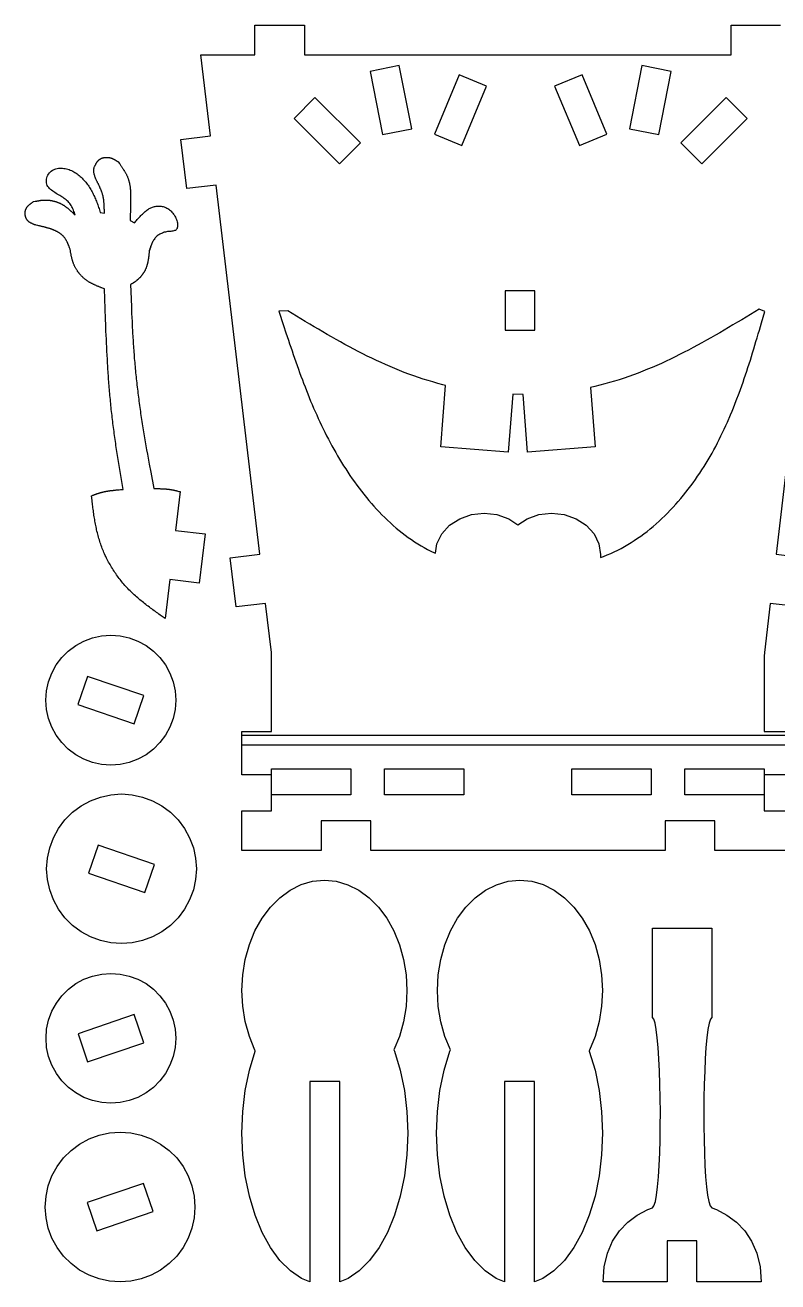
# Model space of a CAD drawing. Extents: x 2 to 268, y 5 to 228.
# Drawn here: x 5.4 to 81.4, y 22.3 to 149.2 of the extents above; entities that cross this region are included whole.
import ezdxf

# ---------------------------------------------------------------- set-up
doc = ezdxf.new("R2010")
doc.units = 0
doc.layers.add('CUT', color=62, linetype='CONTINUOUS')
doc.layers.add('ENGRAVE', color=132, linetype='CONTINUOUS')

msp = doc.modelspace()

# ---------------------------------------------------------------- linework, layer by layer
at = {"layer": 'CUT'}
for points in [[(83.01, 65.88), (75.01, 65.88), (75.01, 68.88), (70.01, 68.88), (70.01, 65.88), (40.29, 65.88), (40.29, 68.88), (35.29, 68.88), (35.29, 65.88), (27.29, 65.88), (27.29, 69.88), (30.29, 69.88), (30.29, 71.5), (30.29, 73.5), (27.29, 73.5), (27.29, 76.5), (27.29, 77.5), (27.29, 77.88), (30.29, 77.88), (30.29, 85.5), (30.27, 85.85), (29.68, 90.81), (26.7, 90.46), (26.12, 95.43), (29.1, 95.78), (24.7, 133.05), (21.72, 132.7), (21.13, 137.66), (24.11, 138.01), (23.15, 146.2), (28.6, 146.2), (28.6, 149.2), (33.6, 149.2), (33.6, 146.2), (76.66, 146.2), (76.66, 149.2), (81.66, 149.2)], [(85.6, 133.05), (81.2, 95.78), (84.18, 95.43)], [(83.6, 90.46), (80.62, 90.81), (80.03, 85.85), (80.01, 85.5), (80.01, 77.88), (83.01, 77.88)], [(83.01, 73.5), (80.01, 73.5), (80.01, 71.5), (80.01, 69.88), (83.01, 69.88)]]:
    msp.add_lwpolyline(points, dxfattribs=at)
for points in [[(40.24, 144.53), (41.49, 138.15), (44.44, 138.73), (43.18, 145.11)], [(70.61, 144.53), (67.66, 145.11), (66.41, 138.73), (69.36, 138.15)], [(49.23, 144.18), (46.72, 138.19), (49.48, 137.03), (51.99, 143.03)], [(61.62, 144.18), (58.85, 143.03), (61.36, 137.03), (64.13, 138.19)], [(32.55, 139.78), (37.15, 135.19), (39.27, 137.31), (34.66, 141.9)], [(78.3, 139.78), (76.18, 141.9), (71.58, 137.31), (73.7, 135.19)], [(7.44, 128.79), (7.39, 128.8), (7.35, 128.81), (7.31, 128.82), (7.26, 128.83), (7.22, 128.84), (7.18, 128.85), (7.13, 128.86), (7.09, 128.87), (7.05, 128.88), (7, 128.89), (6.96, 128.9), (6.92, 128.91), (6.87, 128.92), (6.83, 128.93), (6.79, 128.94), (6.7, 128.96), (6.53, 128.99), (6.46, 129.02), (6.43, 129.03), (6.4, 129.04), (6.37, 129.05), (6.33, 129.06), (6.3, 129.08), (6.27, 129.09), (6.24, 129.1), (6.21, 129.12), (6.17, 129.13), (6.14, 129.14), (6.11, 129.16), (6.08, 129.17), (6.05, 129.19), (6.02, 129.2), (5.99, 129.22), (5.96, 129.23), (5.93, 129.25), (5.91, 129.26), (5.88, 129.28), (5.85, 129.3), (5.83, 129.32), (5.8, 129.34), (5.78, 129.36), (5.75, 129.38), (5.73, 129.4), (5.71, 129.42), (5.68, 129.44), (5.66, 129.47), (5.64, 129.49), (5.62, 129.51), (5.6, 129.54), (5.58, 129.57), (5.57, 129.59), (5.55, 129.62), (5.54, 129.65), (5.52, 129.68), (5.51, 129.71), (5.49, 129.74), (5.48, 129.77), (5.47, 129.81), (5.46, 129.84), (5.45, 129.87), (5.44, 129.9), (5.44, 129.94), (5.43, 129.97), (5.42, 130.01), (5.42, 130.04), (5.42, 130.07), (5.41, 130.11), (5.41, 130.14), (5.41, 130.18), (5.41, 130.21), (5.41, 130.25), (5.41, 130.28), (5.42, 130.32), (5.42, 130.35), (5.42, 130.39), (5.43, 130.42), (5.44, 130.45), (5.44, 130.49), (5.45, 130.52), (5.46, 130.55), (5.47, 130.58), (5.48, 130.61), (5.5, 130.64), (5.51, 130.67), (5.52, 130.7), (5.54, 130.73), (5.56, 130.76), (5.57, 130.78), (5.59, 130.81), (5.61, 130.84), (5.63, 130.86), (5.65, 130.89), (5.67, 130.91), (5.69, 130.94), (5.71, 130.96), (5.74, 130.98), (5.76, 131), (5.78, 131.03), (5.81, 131.05), (5.83, 131.07), (5.86, 131.09), (5.88, 131.11), (5.91, 131.13), (5.94, 131.15), (5.96, 131.17), (5.99, 131.19), (6.02, 131.21), (6.05, 131.23), (6.07, 131.25), (6.1, 131.27), (6.13, 131.29), (6.16, 131.31), (6.19, 131.33), (6.22, 131.35), (6.27, 131.39), (6.41, 131.41), (6.46, 131.42), (6.5, 131.43), (6.55, 131.44), (6.6, 131.44), (6.64, 131.45), (6.69, 131.46), (6.73, 131.47), (6.78, 131.47), (6.83, 131.48), (6.87, 131.49), (6.92, 131.49), (6.96, 131.5), (7.01, 131.51), (7.06, 131.51), (7.1, 131.52), (7.15, 131.52), (7.2, 131.52), (7.24, 131.53), (7.29, 131.53), (7.34, 131.53), (7.38, 131.53), (7.43, 131.53), (7.48, 131.53), (7.52, 131.53), (7.57, 131.53), (7.62, 131.53), (7.66, 131.53), (7.71, 131.52), (7.76, 131.52), (7.8, 131.52), (7.85, 131.51), (7.9, 131.51), (7.95, 131.5), (7.99, 131.49), (8.04, 131.49), (8.09, 131.48), (8.13, 131.47), (8.18, 131.46), (8.22, 131.45), (8.27, 131.44), (8.32, 131.43), (8.36, 131.42), (8.41, 131.4), (8.45, 131.39), (8.5, 131.38), (8.54, 131.36), (8.59, 131.35), (8.63, 131.33), (8.68, 131.32), (8.72, 131.3), (8.76, 131.28), (8.81, 131.27), (8.85, 131.25), (8.89, 131.23), (8.93, 131.21), (8.98, 131.19), (9.02, 131.17), (9.06, 131.15), (9.1, 131.12), (9.14, 131.1), (9.18, 131.08), (9.22, 131.05), (9.26, 131.03), (9.3, 131.01), (9.34, 130.98), (9.38, 130.96), (9.41, 130.93), (9.45, 130.9), (9.49, 130.88), (9.53, 130.85), (9.56, 130.82), (9.6, 130.79), (9.64, 130.76), (9.68, 130.74), (9.71, 130.71), (9.75, 130.68), (9.78, 130.65), (9.82, 130.62), (9.86, 130.59), (9.89, 130.56), (9.93, 130.53), (9.96, 130.49), (10, 130.46), (10.03, 130.43), (10.07, 130.4), (10.1, 130.37), (10.14, 130.34), (10.17, 130.3), (10.21, 130.27), (10.24, 130.24), (10.27, 130.21), (10.31, 130.18), (10.34, 130.14), (10.45, 130.04), (10.43, 130.14), (10.39, 130.27), (10.34, 130.39), (10.29, 130.52), (10.23, 130.64), (10.18, 130.76), (10.12, 130.87), (10.05, 130.98), (9.98, 131.09), (9.91, 131.19), (9.83, 131.29), (9.74, 131.38), (9.65, 131.47), (9.55, 131.55), (9.45, 131.63), (9.35, 131.71), (9.24, 131.78), (9.13, 131.86), (9.01, 131.93), (8.9, 132), (8.78, 132.07), (8.66, 132.14), (8.54, 132.21), (8.42, 132.29), (8.3, 132.36), (8.19, 132.44), (8.08, 132.53), (7.97, 132.61), (7.88, 132.7), (7.79, 132.8), (7.71, 132.9), (7.65, 133.02), (7.61, 133.13), (7.58, 133.26), (7.56, 133.39), (7.56, 133.52), (7.58, 133.66), (7.61, 133.79), (7.65, 133.92), (7.71, 134.05), (7.78, 134.16), (7.86, 134.27), (7.95, 134.37), (8.05, 134.46), (8.16, 134.54), (8.28, 134.6), (8.4, 134.66), (8.52, 134.7), (8.65, 134.73), (8.78, 134.75), (8.91, 134.76), (9.05, 134.76), (9.18, 134.76), (9.32, 134.74), (9.45, 134.72), (9.58, 134.69), (9.71, 134.65), (9.84, 134.61), (9.97, 134.56), (10.09, 134.51), (10.21, 134.45), (10.32, 134.39), (10.44, 134.32), (10.55, 134.25), (10.66, 134.17), (10.77, 134.09), (10.87, 134.01), (10.97, 133.92), (11.07, 133.84), (11.16, 133.74), (11.25, 133.65), (11.34, 133.55), (11.43, 133.45), (11.52, 133.35), (11.6, 133.25), (11.68, 133.14), (11.76, 133.04), (11.83, 132.93), (11.9, 132.82), (11.97, 132.71), (12.04, 132.59), (12.11, 132.48), (12.17, 132.36), (12.23, 132.25), (12.29, 132.13), (12.35, 132.01), (12.4, 131.89), (12.46, 131.77), (12.51, 131.65), (12.56, 131.53), (12.61, 131.41), (12.66, 131.29), (12.7, 131.16), (12.75, 131.04), (12.79, 130.92), (12.83, 130.79), (12.88, 130.67), (12.92, 130.54), (13, 130.29), (13.41, 130.23), (13.41, 130.37), (13.41, 130.47), (13.41, 130.52), (13.41, 130.57), (13.4, 130.61), (13.4, 130.66), (13.4, 130.71), (13.4, 130.76), (13.4, 130.81), (13.4, 130.86), (13.4, 130.91), (13.4, 130.95), (13.39, 131), (13.39, 131.05), (13.39, 131.1), (13.38, 131.15), (13.38, 131.19), (13.38, 131.24), (13.37, 131.29), (13.37, 131.34), (13.36, 131.39), (13.36, 131.43), (13.35, 131.48), (13.35, 131.53), (13.34, 131.58), (13.33, 131.62), (13.33, 131.67), (13.32, 131.72), (13.31, 131.76), (13.3, 131.81), (13.29, 131.86), (13.28, 131.9), (13.27, 131.95), (13.26, 132), (13.24, 132.04), (13.23, 132.09), (13.22, 132.14), (13.21, 132.18), (13.19, 132.23), (13.18, 132.27), (13.16, 132.32), (13.14, 132.37), (13.13, 132.41), (13.11, 132.46), (13.09, 132.5), (13.08, 132.55), (13.06, 132.59), (13.04, 132.64), (13.02, 132.68), (13, 132.72), (12.98, 132.77), (12.96, 132.81), (12.94, 132.86), (12.92, 132.9), (12.9, 132.94), (12.88, 132.99), (12.86, 133.03), (12.84, 133.07), (12.82, 133.12), (12.8, 133.16), (12.73, 133.29), (12.71, 133.33), (12.69, 133.38), (12.67, 133.42), (12.64, 133.46), (12.62, 133.51), (12.6, 133.55), (12.58, 133.59), (12.56, 133.64), (12.54, 133.68), (12.52, 133.73), (12.51, 133.77), (12.49, 133.81), (12.47, 133.86), (12.46, 133.9), (12.44, 133.95), (12.43, 134), (12.41, 134.04), (12.4, 134.09), (12.39, 134.13), (12.38, 134.18), (12.37, 134.23), (12.36, 134.28), (12.35, 134.32), (12.35, 134.37), (12.35, 134.42), (12.34, 134.47), (12.34, 134.52), (12.35, 134.56), (12.35, 134.61), (12.36, 134.66), (12.36, 134.71), (12.37, 134.76), (12.37, 134.8), (12.38, 134.85), (12.41, 134.91), (12.42, 134.94), (12.44, 134.97), (12.45, 135), (12.47, 135.03), (12.48, 135.06), (12.5, 135.09), (12.51, 135.11), (12.53, 135.14), (12.54, 135.17), (12.56, 135.2), (12.57, 135.23), (12.59, 135.25), (12.61, 135.28), (12.62, 135.31), (12.64, 135.33), (12.66, 135.36), (12.68, 135.39), (12.69, 135.41), (12.71, 135.43), (12.73, 135.46), (12.75, 135.48), (12.77, 135.5), (12.79, 135.53), (12.82, 135.55), (12.84, 135.57), (12.86, 135.59), (12.88, 135.61), (12.91, 135.63), (12.93, 135.65), (12.96, 135.66), (12.99, 135.68), (13.01, 135.7), (13.04, 135.71), (13.07, 135.72), (13.1, 135.74), (13.13, 135.75), (13.16, 135.76), (13.18, 135.77), (13.22, 135.79), (13.25, 135.8), (13.28, 135.8), (13.31, 135.81), (13.34, 135.82), (13.37, 135.83), (13.4, 135.83), (13.44, 135.84), (13.47, 135.84), (13.5, 135.85), (13.53, 135.85), (13.56, 135.85), (13.6, 135.85), (13.63, 135.85), (13.66, 135.85), (13.69, 135.85), (13.73, 135.85), (13.76, 135.85), (13.79, 135.85), (13.82, 135.84), (13.85, 135.84), (13.88, 135.83), (13.91, 135.83), (13.94, 135.82), (13.97, 135.81), (14, 135.8), (14.03, 135.79), (14.06, 135.79), (14.09, 135.77), (14.12, 135.76), (14.15, 135.75), (14.18, 135.74), (14.21, 135.73), (14.24, 135.72), (14.27, 135.7), (14.29, 135.69), (14.32, 135.68), (14.35, 135.66), (14.38, 135.65), (14.41, 135.63), (14.43, 135.62), (14.46, 135.6), (14.49, 135.59), (14.52, 135.57), (14.54, 135.55), (14.57, 135.54), (14.6, 135.52), (14.63, 135.5), (14.65, 135.49), (14.68, 135.47), (14.71, 135.45), (14.73, 135.44), (14.76, 135.42), (14.81, 135.38), (14.93, 135.23), (14.96, 135.18), (15, 135.13), (15.04, 135.07), (15.07, 135.02), (15.11, 134.97), (15.14, 134.92), (15.18, 134.87), (15.22, 134.81), (15.25, 134.76), (15.28, 134.71), (15.32, 134.66), (15.35, 134.6), (15.39, 134.55), (15.42, 134.5), (15.45, 134.44), (15.48, 134.39), (15.51, 134.34), (15.54, 134.28), (15.57, 134.23), (15.6, 134.18), (15.63, 134.12), (15.65, 134.07), (15.68, 134.01), (15.71, 133.95), (15.73, 133.9), (15.75, 133.84), (15.78, 133.79), (15.8, 133.73), (15.82, 133.67), (15.84, 133.61), (15.86, 133.56), (15.87, 133.5), (15.89, 133.44), (15.91, 133.38), (15.92, 133.32), (15.93, 133.26), (15.94, 133.2), (15.96, 133.14), (15.97, 133.08), (15.98, 133.02), (15.99, 132.96), (16, 132.9), (16, 132.83), (16.01, 132.77), (16.02, 132.71), (16.02, 132.65), (16.03, 132.59), (16.03, 132.52), (16.04, 132.46), (16.04, 132.4), (16.04, 132.34), (16.05, 132.27), (16.05, 132.21), (16.05, 132.15), (16.05, 132.08), (16.05, 132.02), (16.05, 131.96), (16.05, 131.89), (16.05, 131.83), (16.05, 131.77), (16.05, 131.7), (16.05, 131.64), (16.05, 131.58), (16.05, 131.52), (16.05, 131.39), (16.05, 131.26), (16.05, 131.14), (16.05, 131.01), (16.04, 130.83), (16.04, 130.64), (16.03, 130.39), (16.02, 130.09), (16.01, 129.47), (16.44, 129.23), (16.52, 129.32), (16.59, 129.4), (16.66, 129.48), (16.73, 129.57), (16.8, 129.65), (16.87, 129.73), (16.94, 129.81), (17.02, 129.89), (17.09, 129.97), (17.16, 130.04), (17.24, 130.12), (17.31, 130.19), (17.39, 130.26), (17.46, 130.33), (17.54, 130.39), (17.62, 130.45), (17.7, 130.51), (17.78, 130.57), (17.86, 130.62), (17.94, 130.67), (18.02, 130.72), (18.11, 130.76), (18.19, 130.8), (18.28, 130.83), (18.37, 130.86), (18.46, 130.88), (18.55, 130.9), (18.65, 130.92), (18.74, 130.93), (18.84, 130.93), (18.94, 130.93), (19.03, 130.93), (19.13, 130.92), (19.23, 130.9), (19.33, 130.88), (19.43, 130.85), (19.52, 130.81), (19.62, 130.77), (19.71, 130.73), (19.8, 130.68), (19.9, 130.62), (19.98, 130.55), (20.07, 130.48), (20.15, 130.41), (20.23, 130.32), (20.31, 130.23), (20.38, 130.13), (20.45, 130.03), (20.52, 129.92), (20.58, 129.81), (20.63, 129.7), (20.68, 129.58), (20.72, 129.47), (20.75, 129.35), (20.78, 129.24), (20.79, 129.13), (20.8, 129.02), (20.8, 128.92), (20.79, 128.82), (20.77, 128.74), (20.74, 128.66), (20.7, 128.59), (20.64, 128.53), (20.58, 128.48), (20.5, 128.45), (20.41, 128.42), (20.31, 128.4), (20.21, 128.39), (20.1, 128.38), (19.99, 128.37), (19.88, 128.36), (19.78, 128.35), (19.67, 128.33), (19.57, 128.3), (19.46, 128.28), (19.36, 128.25), (19.27, 128.21), (19.17, 128.17), (19.08, 128.13), (19, 128.09), (18.91, 128.03), (18.83, 127.98), (18.75, 127.92), (18.68, 127.86), (18.61, 127.79), (18.55, 127.72), (18.49, 127.65), (18.43, 127.57), (18.38, 127.49), (18.33, 127.4), (18.28, 127.32), (18.24, 127.23), (18.2, 127.14), (18.16, 127.04), (18.12, 126.95), (18.08, 126.85), (18.05, 126.76), (18.01, 126.66), (17.98, 126.56), (17.94, 126.46), (17.93, 126.29), (17.92, 126.21), (17.92, 126.17), (17.91, 126.12), (17.91, 126.08), (17.9, 126.04), (17.9, 126), (17.89, 125.96), (17.89, 125.91), (17.88, 125.87), (17.88, 125.83), (17.87, 125.79), (17.87, 125.75), (17.86, 125.71), (17.86, 125.66), (17.85, 125.62), (17.84, 125.58), (17.84, 125.54), (17.83, 125.5), (17.82, 125.46), (17.82, 125.42), (17.81, 125.38), (17.8, 125.34), (17.79, 125.29), (17.78, 125.25), (17.77, 125.21), (17.77, 125.17), (17.76, 125.13), (17.75, 125.09), (17.73, 125.05), (17.72, 125.01), (17.71, 124.97), (17.7, 124.94), (17.69, 124.9), (17.68, 124.86), (17.66, 124.82), (17.65, 124.78), (17.64, 124.74), (17.62, 124.7), (17.61, 124.66), (17.59, 124.63), (17.58, 124.59), (17.56, 124.55), (17.54, 124.51), (17.53, 124.48), (17.51, 124.44), (17.49, 124.4), (17.47, 124.37), (17.45, 124.33), (17.43, 124.29), (17.41, 124.26), (17.39, 124.22), (17.37, 124.19), (17.34, 124.15), (17.32, 124.12), (17.3, 124.08), (17.27, 124.05), (17.25, 124.02), (17.22, 123.98), (17.2, 123.95), (17.17, 123.92), (17.15, 123.88), (17.12, 123.85), (17.09, 123.82), (17.06, 123.79), (17.04, 123.76), (17.01, 123.73), (16.98, 123.7), (16.95, 123.67), (16.92, 123.64), (16.89, 123.61), (16.86, 123.58), (16.83, 123.55), (16.8, 123.52), (16.77, 123.49), (16.73, 123.47), (16.7, 123.44), (16.67, 123.41), (16.64, 123.39), (16.6, 123.36), (16.57, 123.34), (16.54, 123.31), (16.5, 123.29), (16.47, 123.27), (16.44, 123.24), (16.4, 123.22), (16.37, 123.2), (16.33, 123.18), (16.3, 123.15), (16.26, 123.13), (16.23, 123.11), (16.19, 123.09), (16.16, 123.07), (16.12, 123.05), (16.05, 123), (16.1, 121.55), (16.13, 120.73), (16.16, 120.1), (16.18, 119.69), (16.2, 119.27), (16.22, 118.86), (16.23, 118.65), (16.24, 118.45), (16.25, 118.24), (16.26, 118.03), (16.27, 117.83), (16.29, 117.62), (16.3, 117.41), (16.31, 117.21), (16.32, 117), (16.34, 116.79), (16.35, 116.58), (16.37, 116.38), (16.38, 116.17), (16.4, 115.96), (16.42, 115.76), (16.43, 115.55), (16.45, 115.34), (16.47, 115.14), (16.49, 114.93), (16.5, 114.72), (16.52, 114.52), (16.54, 114.31), (16.56, 114.11), (16.59, 113.9), (16.61, 113.69), (16.63, 113.49), (16.65, 113.28), (16.67, 113.07), (16.7, 112.87), (16.72, 112.66), (16.74, 112.46), (16.77, 112.25), (16.79, 112.04), (16.82, 111.84), (16.85, 111.63), (16.87, 111.43), (16.9, 111.22), (16.93, 111.02), (16.95, 110.81), (16.98, 110.6), (17.01, 110.4), (17.04, 110.19), (17.07, 109.99), (17.1, 109.78), (17.13, 109.58), (17.16, 109.37), (17.19, 109.17), (17.23, 108.96), (17.26, 108.76), (17.29, 108.55), (17.32, 108.35), (17.36, 108.14), (17.39, 107.94), (17.43, 107.74), (17.46, 107.53), (17.5, 107.33), (17.53, 107.12), (17.57, 106.92), (17.6, 106.71), (17.67, 106.31), (17.75, 105.9), (17.82, 105.49), (17.94, 104.88), (18.09, 104.06), (18.4, 102.43), (18.68, 102.42), (18.87, 102.41), (18.99, 102.41), (19.08, 102.4), (19.18, 102.4), (19.24, 102.39), (19.3, 102.39), (19.36, 102.39), (19.39, 102.39), (19.42, 102.38), (19.46, 102.38), (19.49, 102.38), (19.52, 102.38), (19.55, 102.37), (19.58, 102.37), (19.61, 102.37), (19.64, 102.37), (19.67, 102.36), (19.7, 102.36), (19.74, 102.36), (19.77, 102.36), (19.8, 102.35), (19.83, 102.35), (19.86, 102.35), (19.89, 102.34), (19.92, 102.34), (19.95, 102.34), (19.98, 102.33), (20.01, 102.33), (20.04, 102.32), (20.08, 102.32), (20.11, 102.31), (20.14, 102.31), (20.17, 102.3), (20.2, 102.3), (20.23, 102.29), (20.26, 102.29), (20.29, 102.28), (20.32, 102.28), (20.35, 102.27), (20.38, 102.26), (20.41, 102.26), (20.44, 102.25), (20.47, 102.24), (20.5, 102.24), (20.53, 102.23), (20.56, 102.22), (20.59, 102.22), (20.62, 102.21), (20.65, 102.2), (20.68, 102.19), (20.72, 102.19), (20.75, 102.18), (20.81, 102.16), (20.93, 102.13), (21.06, 102.12), (20.59, 98.19), (23.57, 97.84), (22.99, 92.87), (20.01, 93.22), (19.54, 89.3), (19.05, 89.64), (18.92, 89.73), (18.8, 89.82), (18.68, 89.91), (18.56, 90), (18.43, 90.08), (18.31, 90.17), (18.19, 90.26), (18.07, 90.35), (17.95, 90.44), (17.82, 90.53), (17.7, 90.62), (17.58, 90.72), (17.47, 90.81), (17.35, 90.9), (17.23, 91), (17.11, 91.09), (17, 91.19), (16.88, 91.28), (16.77, 91.38), (16.66, 91.48), (16.54, 91.58), (16.43, 91.68), (16.32, 91.78), (16.21, 91.88), (16.1, 91.99), (16, 92.09), (15.89, 92.2), (15.79, 92.31), (15.68, 92.42), (15.58, 92.53), (15.48, 92.64), (15.38, 92.75), (15.28, 92.87), (15.18, 92.98), (15.09, 93.1), (15, 93.22), (14.9, 93.34), (14.81, 93.46), (14.72, 93.58), (14.63, 93.7), (14.55, 93.83), (14.46, 93.95), (14.38, 94.08), (14.3, 94.21), (14.22, 94.34), (14.14, 94.47), (14.06, 94.6), (13.98, 94.73), (13.91, 94.86), (13.84, 94.99), (13.76, 95.13), (13.69, 95.26), (13.63, 95.4), (13.56, 95.54), (13.5, 95.67), (13.43, 95.81), (13.37, 95.95), (13.31, 96.09), (13.25, 96.23), (13.2, 96.37), (13.14, 96.51), (13.09, 96.66), (13.04, 96.8), (12.99, 96.94), (12.95, 97.08), (12.9, 97.23), (12.86, 97.37), (12.81, 97.52), (12.77, 97.66), (12.74, 97.81), (12.7, 97.95), (12.66, 98.1), (12.63, 98.24), (12.6, 98.39), (12.57, 98.54), (12.54, 98.69), (12.51, 98.83), (12.48, 98.98), (12.45, 99.13), (12.43, 99.28), (12.4, 99.43), (12.38, 99.57), (12.36, 99.72), (12.34, 99.87), (12.32, 100.02), (12.3, 100.17), (12.28, 100.32), (12.26, 100.47), (12.24, 100.62), (12.22, 100.77), (12.2, 100.92), (12.18, 101.07), (12.17, 101.22), (12.11, 101.67), (12.2, 101.71), (12.26, 101.73), (12.29, 101.75), (12.32, 101.76), (12.36, 101.77), (12.39, 101.78), (12.42, 101.8), (12.45, 101.81), (12.48, 101.82), (12.51, 101.83), (12.54, 101.84), (12.57, 101.85), (12.6, 101.87), (12.63, 101.88), (12.66, 101.89), (12.69, 101.9), (12.72, 101.91), (12.75, 101.92), (12.78, 101.93), (12.81, 101.94), (12.84, 101.95), (12.88, 101.96), (12.91, 101.97), (12.94, 101.98), (12.97, 101.99), (13, 102), (13.03, 102.01), (13.06, 102.02), (13.09, 102.03), (13.13, 102.03), (13.16, 102.04), (13.19, 102.05), (13.22, 102.06), (13.25, 102.06), (13.28, 102.07), (13.32, 102.08), (13.35, 102.09), (13.38, 102.09), (13.41, 102.1), (13.44, 102.11), (13.48, 102.11), (13.51, 102.12), (13.54, 102.12), (13.57, 102.13), (13.6, 102.14), (13.64, 102.14), (13.67, 102.15), (13.7, 102.15), (13.73, 102.16), (13.77, 102.16), (13.8, 102.17), (13.83, 102.17), (13.86, 102.18), (13.9, 102.18), (13.93, 102.19), (13.96, 102.19), (13.99, 102.2), (14.02, 102.2), (14.06, 102.21), (14.09, 102.21), (14.12, 102.21), (14.15, 102.22), (14.19, 102.22), (14.22, 102.23), (14.25, 102.23), (14.28, 102.23), (14.32, 102.24), (14.35, 102.24), (14.38, 102.25), (14.41, 102.25), (14.45, 102.25), (14.48, 102.26), (14.51, 102.26), (14.54, 102.26), (14.61, 102.27), (14.67, 102.28), (14.74, 102.28), (14.8, 102.29), (14.9, 102.3), (15.03, 102.31), (15.29, 102.33), (14.99, 104.14), (14.89, 104.74), (14.82, 105.15), (14.76, 105.55), (14.7, 105.95), (14.67, 106.15), (14.64, 106.35), (14.61, 106.55), (14.58, 106.75), (14.55, 106.96), (14.52, 107.16), (14.49, 107.36), (14.46, 107.56), (14.43, 107.76), (14.4, 107.96), (14.38, 108.17), (14.35, 108.37), (14.32, 108.57), (14.3, 108.77), (14.27, 108.97), (14.25, 109.17), (14.22, 109.38), (14.2, 109.58), (14.18, 109.78), (14.15, 109.98), (14.13, 110.18), (14.11, 110.39), (14.09, 110.59), (14.07, 110.79), (14.05, 110.99), (14.03, 111.2), (14.01, 111.4), (13.99, 111.6), (13.97, 111.81), (13.96, 112.01), (13.94, 112.21), (13.92, 112.41), (13.9, 112.62), (13.89, 112.82), (13.87, 113.02), (13.86, 113.22), (13.84, 113.43), (13.83, 113.63), (13.81, 113.83), (13.8, 114.04), (13.79, 114.24), (13.77, 114.44), (13.76, 114.65), (13.75, 114.85), (13.73, 115.05), (13.72, 115.26), (13.71, 115.46), (13.69, 115.87), (13.67, 116.27), (13.65, 116.68), (13.63, 117.09), (13.61, 117.49), (13.59, 117.9), (13.57, 118.31), (13.55, 118.92), (13.53, 119.53), (13.49, 120.54), (13.43, 122.58), (13.32, 122.62), (13.21, 122.65), (13.16, 122.67), (13.1, 122.69), (13.05, 122.71), (13, 122.73), (12.94, 122.75), (12.89, 122.78), (12.84, 122.8), (12.79, 122.82), (12.73, 122.84), (12.68, 122.86), (12.63, 122.88), (12.58, 122.9), (12.52, 122.93), (12.47, 122.95), (12.42, 122.97), (12.37, 123), (12.32, 123.02), (12.27, 123.04), (12.22, 123.07), (12.17, 123.1), (12.12, 123.12), (12.07, 123.15), (12.02, 123.17), (11.97, 123.2), (11.92, 123.23), (11.87, 123.26), (11.82, 123.29), (11.78, 123.32), (11.73, 123.35), (11.68, 123.38), (11.64, 123.41), (11.59, 123.45), (11.54, 123.48), (11.5, 123.52), (11.45, 123.55), (11.41, 123.59), (11.37, 123.62), (11.32, 123.66), (11.28, 123.7), (11.24, 123.74), (11.2, 123.78), (11.16, 123.82), (11.11, 123.86), (11.07, 123.9), (11.04, 123.94), (11, 123.98), (10.96, 124.03), (10.92, 124.07), (10.88, 124.12), (10.85, 124.16), (10.81, 124.21), (10.78, 124.25), (10.74, 124.3), (10.71, 124.34), (10.68, 124.39), (10.65, 124.44), (10.62, 124.49), (10.58, 124.53), (10.56, 124.58), (10.53, 124.63), (10.5, 124.68), (10.47, 124.73), (10.44, 124.78), (10.42, 124.83), (10.39, 124.89), (10.37, 124.94), (10.35, 124.99), (10.33, 125.04), (10.3, 125.09), (10.28, 125.15), (10.26, 125.2), (10.25, 125.25), (10.23, 125.3), (10.21, 125.36), (10.19, 125.41), (10.18, 125.47), (10.16, 125.52), (10.15, 125.57), (10.13, 125.63), (10.12, 125.68), (10.11, 125.74), (10.09, 125.79), (10.08, 125.85), (10.07, 125.9), (10.06, 125.96), (10.05, 126.02), (10.04, 126.07), (10.03, 126.13), (10.02, 126.18), (10, 126.24), (10, 126.3), (9.99, 126.35), (9.98, 126.41), (9.95, 126.58), (9.9, 126.71), (9.88, 126.75), (9.87, 126.79), (9.85, 126.83), (9.84, 126.88), (9.82, 126.92), (9.8, 126.96), (9.79, 127.01), (9.77, 127.05), (9.75, 127.09), (9.73, 127.13), (9.72, 127.17), (9.7, 127.21), (9.68, 127.25), (9.66, 127.29), (9.64, 127.33), (9.62, 127.37), (9.6, 127.41), (9.58, 127.45), (9.56, 127.49), (9.53, 127.53), (9.51, 127.56), (9.49, 127.6), (9.46, 127.64), (9.44, 127.67), (9.41, 127.71), (9.39, 127.74), (9.36, 127.78), (9.33, 127.81), (9.3, 127.84), (9.27, 127.87), (9.24, 127.91), (9.21, 127.94), (9.18, 127.97), (9.15, 128), (9.11, 128.02), (9.08, 128.05), (9.05, 128.08), (9.01, 128.11), (8.98, 128.13), (8.94, 128.16), (8.9, 128.18), (8.87, 128.21), (8.83, 128.23), (8.79, 128.26), (8.75, 128.28), (8.71, 128.3), (8.67, 128.32), (8.63, 128.35), (8.59, 128.37), (8.55, 128.39), (8.51, 128.41), (8.47, 128.43), (8.43, 128.45), (8.38, 128.47), (8.34, 128.48), (8.3, 128.5), (8.26, 128.52), (8.22, 128.54), (8.17, 128.55), (8.13, 128.57), (8.09, 128.59), (8.04, 128.6), (8, 128.62), (7.96, 128.63), (7.91, 128.65), (7.87, 128.66), (7.83, 128.67), (7.78, 128.69), (7.74, 128.7), (7.7, 128.71), (7.65, 128.73), (7.61, 128.74), (7.57, 128.75), (7.52, 128.76), (7.48, 128.77)], [(56.86, 122.39), (53.86, 122.39), (53.86, 118.39), (56.86, 118.39)], [(78.49, 115), (78.61, 115.38), (78.72, 115.75), (78.84, 116.13), (78.96, 116.51), (79.07, 116.88), (79.18, 117.26), (79.3, 117.64), (79.41, 118.02), (79.52, 118.4), (79.74, 119.15), (80.07, 120.29), (79.5, 120.53), (78.18, 119.73), (77.74, 119.46), (77.3, 119.2), (76.85, 118.93), (76.41, 118.67), (75.97, 118.41), (75.52, 118.15), (75.08, 117.89), (74.63, 117.63), (74.18, 117.38), (73.73, 117.13), (73.28, 116.89), (72.83, 116.64), (72.38, 116.4), (71.93, 116.17), (71.47, 115.94), (71.02, 115.71), (70.56, 115.49), (70.1, 115.27), (69.64, 115.05), (69.17, 114.85), (68.7, 114.64), (68.24, 114.45), (67.77, 114.26), (67.29, 114.07), (66.82, 113.89), (66.34, 113.72), (65.86, 113.56), (65.38, 113.4), (64.89, 113.25), (64.4, 113.11), (63.91, 112.98), (63.41, 112.85), (62.92, 112.73), (62.47, 112.63), (62.93, 106.61), (56.12, 106.1), (55.68, 111.92), (54.62, 111.94), (54.18, 106.1), (47.37, 106.61), (47.84, 112.83), (47.56, 112.9), (47.06, 113.03), (46.57, 113.17), (46.08, 113.31), (45.59, 113.46), (45.11, 113.62), (44.63, 113.79), (44.15, 113.96), (43.67, 114.14), (43.2, 114.33), (42.73, 114.52), (42.26, 114.72), (41.79, 114.92), (41.33, 115.13), (40.87, 115.34), (40.41, 115.56), (39.95, 115.79), (39.49, 116.02), (39.04, 116.25), (38.59, 116.49), (38.14, 116.73), (37.69, 116.97), (37.24, 117.22), (36.79, 117.47), (36.34, 117.72), (35.9, 117.97), (35.45, 118.23), (35.01, 118.49), (34.57, 118.75), (34.13, 119.01), (33.68, 119.28), (33.24, 119.54), (31.92, 120.34), (31.03, 120.33), (31.5, 118.86), (31.74, 118.13), (31.86, 117.76), (31.99, 117.4), (32.11, 117.03), (32.23, 116.67), (32.35, 116.3), (32.48, 115.94), (32.6, 115.57), (32.73, 115.21), (32.86, 114.85), (32.99, 114.48), (33.12, 114.12), (33.25, 113.76), (33.39, 113.4), (33.52, 113.04), (33.66, 112.68), (33.8, 112.32), (33.94, 111.96), (34.09, 111.61), (34.23, 111.25), (34.38, 110.9), (34.53, 110.54), (34.69, 110.19), (34.84, 109.84), (35, 109.49), (35.16, 109.14), (35.33, 108.79), (35.49, 108.44), (35.67, 108.1), (35.84, 107.75), (36.02, 107.41), (36.2, 107.07), (36.38, 106.73), (36.57, 106.39), (36.76, 106.05), (36.95, 105.72), (37.15, 105.38), (37.56, 104.72), (37.77, 104.39), (37.98, 104.06), (38.2, 103.74), (38.42, 103.41), (38.65, 103.09), (38.88, 102.77), (39.12, 102.46), (39.36, 102.14), (39.6, 101.83), (39.85, 101.52), (40.11, 101.22), (40.36, 100.92), (40.62, 100.62), (40.89, 100.33), (41.16, 100.05), (41.43, 99.76), (41.71, 99.49), (41.99, 99.21), (42.28, 98.95), (42.57, 98.69), (42.87, 98.43), (43.16, 98.18), (43.47, 97.94), (43.77, 97.71), (44.08, 97.48), (44.4, 97.26), (44.72, 97.04), (45.04, 96.84), (45.37, 96.64), (45.7, 96.45), (46.03, 96.27), (46.37, 96.1), (46.72, 95.94), (46.82, 95.89), (46.97, 96.82), (47.46, 97.83), (48.25, 98.7), (49.27, 99.37), (50.47, 99.78), (51.74, 99.93), (53.02, 99.78), (54.22, 99.37), (55.15, 98.76), (56.08, 99.37), (57.27, 99.78), (58.55, 99.93), (59.83, 99.78), (61.02, 99.37), (62.05, 98.7), (62.83, 97.83), (63.33, 96.82), (63.5, 95.74), (63.5, 95.45), (63.8, 95.56), (64.16, 95.71), (64.52, 95.86), (64.87, 96.02), (65.22, 96.19), (65.56, 96.37), (65.9, 96.56), (66.24, 96.75), (66.57, 96.96), (66.9, 97.17), (67.23, 97.39), (67.55, 97.61), (67.86, 97.85), (68.18, 98.09), (68.49, 98.33), (68.79, 98.59), (69.09, 98.85), (69.39, 99.11), (69.68, 99.39), (69.97, 99.66), (70.25, 99.94), (70.53, 100.23), (70.81, 100.52), (71.08, 100.82), (71.34, 101.12), (71.6, 101.42), (71.86, 101.73), (72.11, 102.04), (72.35, 102.36), (72.6, 102.68), (72.83, 103), (73.06, 103.32), (73.29, 103.65), (73.51, 103.97), (73.72, 104.3), (73.94, 104.64), (74.14, 104.97), (74.34, 105.31), (74.54, 105.64), (74.74, 105.99), (74.93, 106.33), (75.11, 106.67), (75.29, 107.02), (75.47, 107.37), (75.64, 107.72), (75.81, 108.07), (75.98, 108.42), (76.14, 108.78), (76.3, 109.13), (76.61, 109.85), (76.76, 110.21), (76.91, 110.57), (77.05, 110.93), (77.19, 111.3), (77.47, 112.03), (77.6, 112.4), (77.74, 112.77), (77.87, 113.14), (77.99, 113.51), (78.12, 113.88), (78.24, 114.25), (78.37, 114.63)], [(15.91, 87.34), (16.79, 87.02), (17.61, 86.57), (18.36, 86.01), (19.02, 85.35), (19.58, 84.6), (20.02, 83.78), (20.35, 82.9), (20.55, 81.99), (20.62, 81.05), (20.55, 80.12), (20.35, 79.21), (20.02, 78.33), (19.58, 77.51), (19.02, 76.76), (18.36, 76.1), (17.61, 75.54), (16.79, 75.09), (15.91, 74.77), (15, 74.57), (14.06, 74.5), (13.13, 74.57), (12.22, 74.77), (11.34, 75.09), (10.52, 75.54), (9.77, 76.1), (9.11, 76.76), (8.55, 77.51), (8.1, 78.33), (7.78, 79.21), (7.58, 80.12), (7.51, 81.05), (7.58, 81.99), (7.78, 82.9), (8.1, 83.78), (8.55, 84.6), (9.11, 85.35), (9.77, 86.01), (10.52, 86.57), (11.34, 87.02), (12.22, 87.34), (13.13, 87.54), (14.06, 87.61), (15, 87.54)], [(16.42, 78.67), (17.39, 81.51), (11.71, 83.44), (10.74, 80.6)], [(11.05, 70.38), (12, 70.9), (13.01, 71.27), (14.06, 71.5), (15.14, 71.58), (16.21, 71.5), (17.27, 71.27), (18.28, 70.9), (19.22, 70.38), (20.09, 69.73), (20.85, 68.97), (21.5, 68.11), (22.01, 67.16), (22.39, 66.15), (22.62, 65.1), (22.7, 64.02), (22.62, 62.95), (22.39, 61.89), (22.01, 60.88), (21.5, 59.94), (20.85, 59.07), (20.09, 58.31), (19.22, 57.67), (18.28, 57.15), (17.27, 56.77), (16.21, 56.54), (15.14, 56.47), (14.06, 56.54), (13.01, 56.77), (12, 57.15), (11.05, 57.67), (10.19, 58.31), (9.43, 59.07), (8.78, 59.94), (8.27, 60.88), (7.89, 61.89), (7.66, 62.95), (7.58, 64.02), (7.66, 65.1), (7.89, 66.15), (8.27, 67.16), (8.78, 68.11), (9.43, 68.97), (10.19, 69.73)], [(17.5, 61.64), (18.46, 64.47), (12.78, 66.41), (11.82, 63.57)], [(42.7, 45.6), (43.27, 43.69), (43.69, 41.64), (43.94, 39.51), (44.03, 37.33), (43.94, 35.16), (43.69, 33.03), (43.27, 30.98), (42.7, 29.07), (41.98, 27.32), (41.14, 25.78), (40.18, 24.47), (39.13, 23.43), (38.02, 22.67), (37.16, 22.32), (37.16, 42.54), (34.16, 42.54), (34.16, 22.32), (33.3, 22.67), (32.18, 23.43), (31.13, 24.47), (30.18, 25.78), (29.33, 27.32), (28.62, 29.07), (28.04, 30.98), (27.63, 33.03), (27.37, 35.16), (27.29, 37.33), (27.37, 39.51), (27.63, 41.64), (28.04, 43.69), (28.62, 45.6), (28.64, 45.66), (28.61, 45.72), (28.04, 47.11), (27.62, 48.6), (27.37, 50.16), (27.29, 51.74), (27.37, 53.33), (27.63, 54.88), (28.04, 56.37), (28.61, 57.76), (29.32, 59.04), (30.16, 60.16), (31.12, 61.11), (32.16, 61.87), (33.27, 62.43), (34.43, 62.76), (35.62, 62.88), (36.81, 62.76), (37.97, 62.42), (39.08, 61.87), (40.12, 61.1), (41.07, 60.15), (41.91, 59.03), (42.62, 57.75), (43.19, 56.36), (43.61, 54.87), (43.86, 53.31), (43.94, 51.73), (43.86, 50.14), (43.6, 48.59), (43.19, 47.1), (42.64, 45.75)], [(63.68, 37.33), (63.6, 35.16), (63.34, 33.03), (62.93, 30.98), (62.35, 29.07), (61.64, 27.32), (60.79, 25.78), (59.84, 24.47), (58.79, 23.43), (57.67, 22.67), (56.81, 22.32), (56.81, 42.54), (53.81, 42.54), (53.81, 22.32), (52.95, 22.67), (51.84, 23.43), (50.79, 24.47), (49.83, 25.78), (48.99, 27.32), (48.27, 29.07), (47.7, 30.98), (47.28, 33.03), (47.03, 35.16), (46.94, 37.33), (47.03, 39.51), (47.28, 41.64), (47.7, 43.69), (48.27, 45.6), (48.33, 45.75), (47.78, 47.1), (47.37, 48.59), (47.11, 50.14), (47.03, 51.73), (47.11, 53.31), (47.36, 54.87), (47.78, 56.36), (48.35, 57.75), (49.06, 59.03), (49.9, 60.15), (50.85, 61.1), (51.89, 61.87), (53, 62.42), (54.17, 62.76), (55.35, 62.88), (56.54, 62.76), (57.7, 62.43), (58.81, 61.87), (59.85, 61.11), (60.8, 60.16), (61.65, 59.04), (62.36, 57.76), (62.93, 56.37), (63.34, 54.88), (63.6, 53.33), (63.68, 51.74), (63.6, 50.16), (63.35, 48.6), (62.93, 47.11), (62.36, 45.72), (62.33, 45.66), (62.35, 45.6), (62.93, 43.69), (63.34, 41.64), (63.6, 39.51)], [(78.73, 26.42), (79.26, 25.22), (79.59, 23.85), (79.7, 22.32), (73.22, 22.32), (73.22, 26.45), (70.22, 26.45), (70.22, 22.32), (63.74, 22.32), (63.85, 23.85), (64.19, 25.22), (64.71, 26.42), (65.41, 27.46), (66.24, 28.35), (67.2, 29.07), (68.25, 29.63), (68.72, 29.8), (68.88, 29.99), (69.02, 30.43), (69.15, 31.08), (69.25, 31.93), (69.34, 32.94), (69.41, 34.08), (69.47, 35.34), (69.5, 36.67), (69.52, 38.06), (69.53, 39.47), (69.51, 40.88), (69.49, 42.27), (69.44, 43.59), (69.38, 44.84), (69.31, 45.97), (69.22, 46.97), (69.12, 47.8), (69, 48.43), (68.87, 48.85), (68.72, 49.02), (68.72, 58.02), (74.72, 58.02), (74.72, 49.02), (74.58, 48.85), (74.44, 48.43), (74.33, 47.8), (74.22, 46.97), (74.13, 45.97), (74.06, 44.84), (74, 43.59), (73.96, 42.27), (73.93, 40.88), (73.92, 39.47), (73.92, 38.06), (73.94, 36.67), (73.98, 35.34), (74.03, 34.08), (74.1, 32.94), (74.19, 31.93), (74.3, 31.08), (74.42, 30.43), (74.56, 29.99), (74.72, 29.8), (75.19, 29.63), (76.24, 29.07), (77.2, 28.35), (78.04, 27.46)], [(8.56, 50.46), (9.12, 51.2), (9.78, 51.86), (10.53, 52.43), (11.35, 52.87), (12.22, 53.2), (13.14, 53.4), (14.07, 53.47), (15, 53.4), (15.92, 53.2), (16.79, 52.87), (17.61, 52.43), (18.36, 51.86), (19.02, 51.2), (19.58, 50.46), (20.03, 49.64), (20.36, 48.76), (20.56, 47.85), (20.62, 46.91), (20.56, 45.98), (20.36, 45.07), (20.03, 44.19), (19.58, 43.37), (19.02, 42.62), (18.36, 41.96), (17.61, 41.4), (16.79, 40.95), (15.92, 40.62), (15, 40.43), (14.07, 40.36), (13.14, 40.43), (12.22, 40.62), (11.35, 40.95), (10.53, 41.4), (9.78, 41.96), (9.12, 42.62), (8.56, 43.37), (8.11, 44.19), (7.78, 45.07), (7.58, 45.98), (7.52, 46.91), (7.58, 47.85), (7.78, 48.76), (8.11, 49.64)], [(11.71, 44.53), (17.39, 46.46), (16.43, 49.3), (10.75, 47.37)], [(8.64, 33.97), (9.29, 34.83), (10.05, 35.59), (10.91, 36.24), (11.86, 36.75), (12.87, 37.13), (13.92, 37.36), (15, 37.44), (16.07, 37.36), (17.12, 37.13), (18.13, 36.75), (19.08, 36.24), (19.94, 35.59), (20.71, 34.83), (21.35, 33.97), (21.87, 33.02), (22.25, 32.01), (22.47, 30.96), (22.55, 29.88), (22.47, 28.8), (22.25, 27.75), (21.87, 26.74), (21.35, 25.8), (20.71, 24.93), (19.94, 24.17), (19.08, 23.52), (18.13, 23.01), (17.12, 22.63), (16.07, 22.4), (15, 22.32), (13.92, 22.4), (12.87, 22.63), (11.86, 23.01), (10.91, 23.52), (10.05, 24.17), (9.29, 24.93), (8.64, 25.8), (8.12, 26.74), (7.75, 27.75), (7.52, 28.8), (7.44, 29.88), (7.52, 30.96), (7.75, 32.01), (8.12, 33.02)], [(11.67, 30.33), (12.64, 27.49), (18.32, 29.43), (17.35, 32.27)]]:
    msp.add_lwpolyline(points, close=True, dxfattribs=at)
at = {"layer": 'ENGRAVE'}
for points in [[(27.29, 76.5), (27.29, 77.5), (83.01, 77.5), (83.01, 76.5)], [(30.29, 73.5), (30.29, 74.13), (38.29, 74.13), (38.29, 71.5), (30.29, 71.5)], [(41.69, 74.13), (49.69, 74.13), (49.69, 71.5), (41.69, 71.5)], [(68.6, 71.5), (60.6, 71.5), (60.6, 74.13), (68.6, 74.13)], [(80.01, 74.13), (80.01, 73.5), (80.01, 71.5), (72.01, 71.5), (72.01, 74.13)]]:
    msp.add_lwpolyline(points, close=True, dxfattribs=at)

doc.saveas('drawing.dxf')
